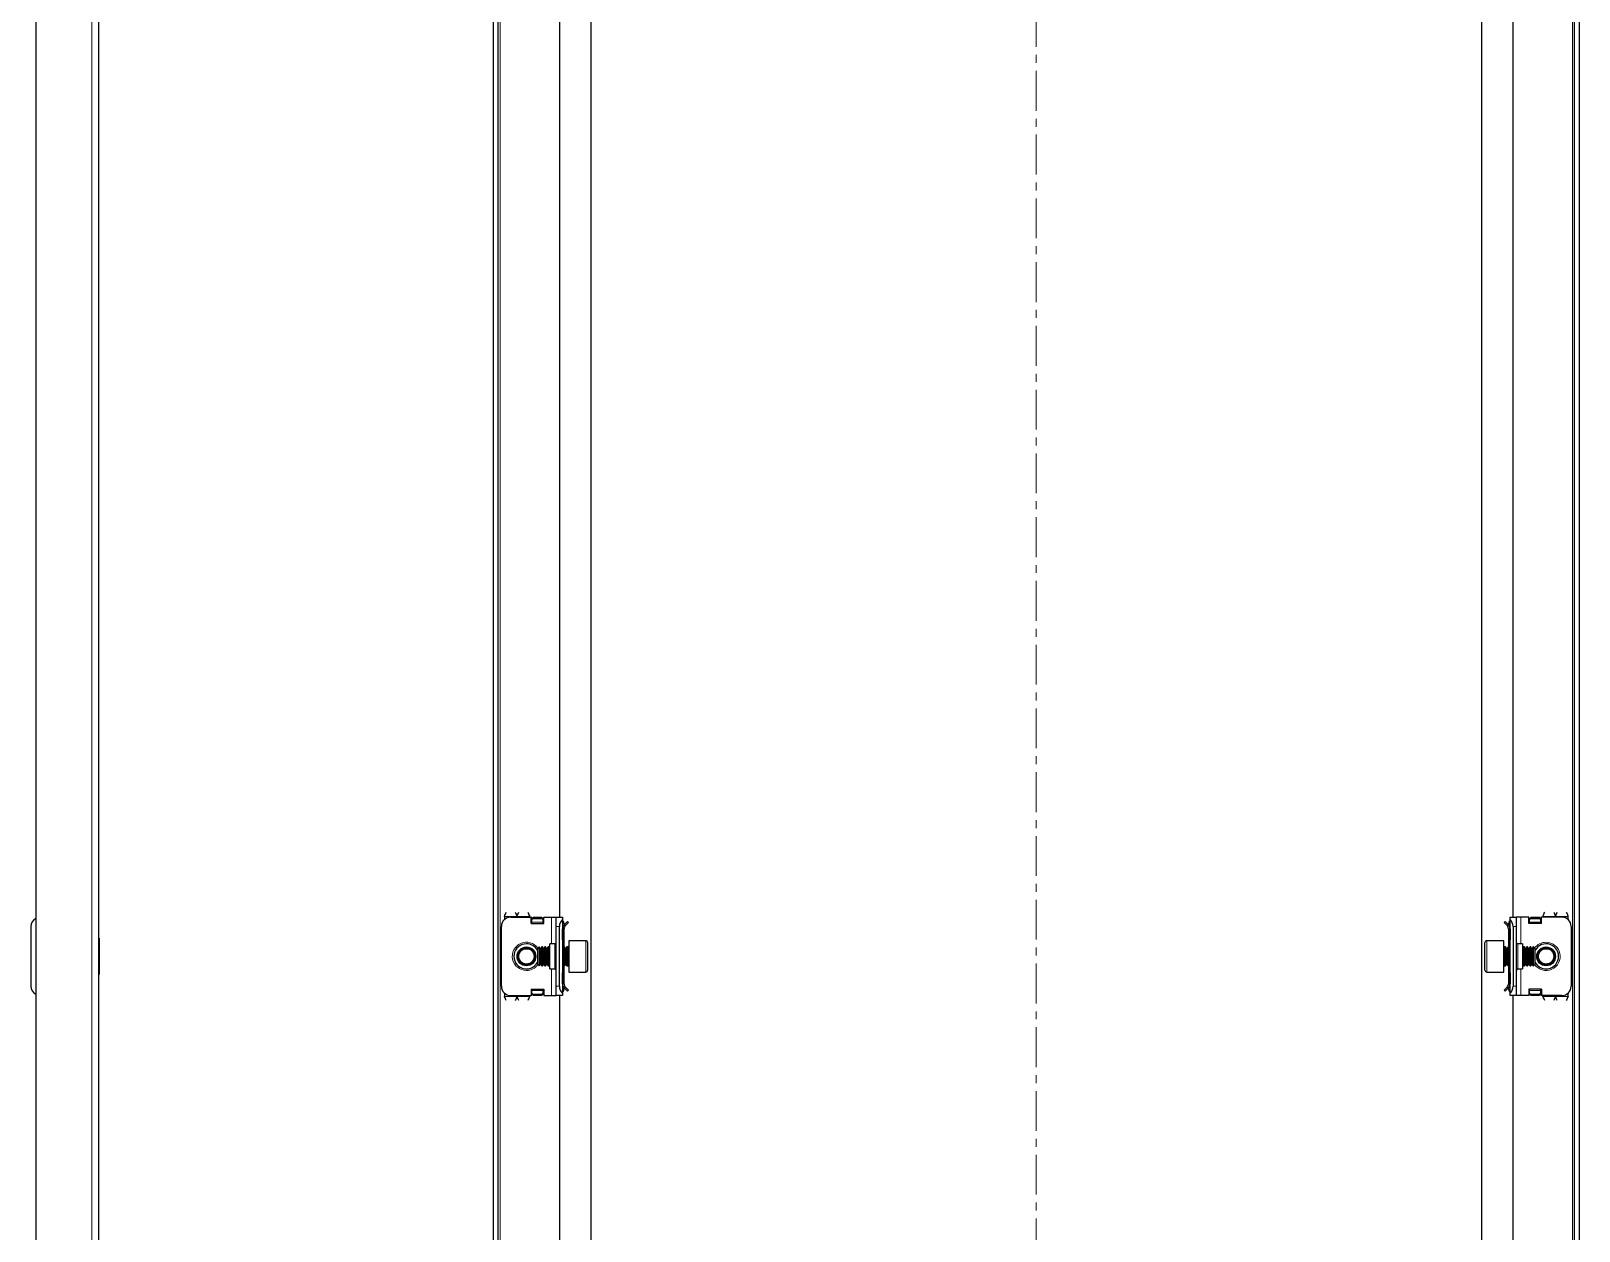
# Model space of a CAD drawing. Header units: millimetres. Extents: x 167 to 1262, y -597 to 1161.
# Drawn here: x 768.4 to 1261.8, y -116.5 to 265.9 of the extents above; entities that cross this region are included whole.
import ezdxf

# ---------------------------------------------------------------- set-up
doc = ezdxf.new("R2010")
doc.units = ezdxf.units.MM
doc.linetypes.add('CENTERX2', pattern=[20.32, 12.7, -2.54, 2.54, -2.54])
doc.layers.add('FORMAT', color=7, linetype='Continuous')

msp = doc.modelspace()

# ---------------------------------------------------------------- linework, layer by layer
at = {"color": 7, "linetype": 'Continuous', "lineweight": 25}
for p, q in [((769.88, 1064), (769.88, -497)), ((789.88, 1061.9), (789.88, -494.9)), ((915.8, -497), (915.8, 1064)), ((917.3, -497), (917.3, 1064)), ((1260.3, 1064), (1260.3, -497)), ((1261.8, 1064), (1261.8, -497)), ((946.8, 1033), (946.8, -466)), ((1230.8, -466), (1230.8, 1033)), ((936.8, 583.5), (936.8, -16.5)), ((1240.8, -16.5), (1240.8, 583.5)), ((768.38, -19.5), (768.38, -38.5)), ((918.3, -38.5), (918.3, -19.5)), ((919.3, -16.25), (919.3, -17.26)), ((921.3, -16.5), (927.8, -16.5)), ((927.3, -16.25), (927.3, -16.5)), ((927.8, -18.5), (927.8, -16.5)), ((928, -16.61), (927.8, -16.61)), ((927.8, -18.5), (931.8, -18.5)), ((928, -18.5), (928, -16.61)), ((928.05, -16.88), (928.55, -16.52)), ((928.55, -16.88), (928.05, -17.23)), ((928.05, -17.23), (928.05, -16.88)), ((928.05, -18.14), (928.05, -17.23)), ((928.05, -18.5), (928.05, -18.14)), ((928.55, -16.52), (928.55, -16.88)), ((928.55, -16.52), (931.05, -16.52)), ((928.55, -16.88), (931.05, -16.88)), ((931.05, -16.88), (931.05, -16.52)), ((931.05, -16.52), (931.55, -16.88)), ((931.55, -17.23), (931.05, -16.88)), ((931.55, -16.88), (931.55, -17.23)), ((931.55, -17.23), (931.55, -18.14)), ((931.55, -18.14), (931.55, -18.5)), ((931.8, -18.5), (931.8, -16.5)), ((931.8, -16.5), (934.3, -16.5)), ((934.3, -16.5), (935.8, -16.5)), ((935.8, -16.5), (937.8, -16.5)), ((935.8, -19.5), (935.8, -16.5)), ((935.8, -38.5), (935.8, -19.5)), ((936.8, -38.5), (936.8, -19.5)), ((937.8, -16.5), (937.8, -17.26)), ((937.8, -17.26), (937.8, -40.73)), ((937.8, -17.58), (938.01, -17.79)), ((938.3, -18.5), (938.3, -18.96)), ((938.39, -18.83), (939.36, -17.86)), ((938.74, -19.19), (938.39, -18.83)), ((938.74, -19.19), (939.72, -18.21)), ((939.36, -17.86), (939.72, -18.21)), ((1238.24, -17.86), (1237.89, -18.21)), ((1238.86, -19.19), (1237.89, -18.21)), ((1239.22, -18.83), (1238.24, -17.86)), ((1238.86, -19.19), (1239.22, -18.83)), ((1239.3, -18.5), (1239.3, -18.89)), ((1239.6, -17.79), (1239.8, -17.58)), ((1239.8, -16.5), (1241.8, -16.5)), ((1239.8, -17.26), (1239.8, -16.5)), ((1239.8, -40.73), (1239.8, -17.26)), ((1240.8, -19.5), (1240.8, -38.5)), ((1241.8, -16.5), (1241.8, -19.5)), ((1243.3, -16.5), (1241.8, -16.5)), ((1241.8, -19.5), (1241.8, -38.5)), ((1245.8, -16.5), (1243.3, -16.5)), ((1245.8, -18.5), (1245.8, -16.5)), ((1249.8, -18.5), (1245.8, -18.5)), ((1246.05, -16.88), (1246.55, -16.52)), ((1246.55, -16.88), (1246.05, -17.23)), ((1246.05, -17.23), (1246.05, -16.88)), ((1246.05, -18.14), (1246.05, -17.23)), ((1246.05, -18.5), (1246.05, -18.14)), ((1246.55, -16.52), (1246.55, -16.88)), ((1246.55, -16.52), (1249.05, -16.52)), ((1246.55, -16.88), (1249.05, -16.88)), ((1249.05, -16.88), (1249.05, -16.52)), ((1249.05, -16.52), (1249.55, -16.88)), ((1249.55, -17.23), (1249.05, -16.88)), ((1249.55, -16.88), (1249.55, -17.23)), ((1249.55, -17.23), (1249.55, -18.14)), ((1249.55, -18.14), (1249.55, -18.5)), ((1249.6, -16.61), (1249.6, -18.5)), ((1249.8, -16.61), (1249.6, -16.61)), ((1249.8, -18.5), (1249.8, -16.5)), ((1256.3, -16.5), (1249.8, -16.5)), ((1250.3, -16.5), (1250.3, -16.25)), ((1258.3, -17.26), (1258.3, -16.25)), ((1259.3, -19.5), (1259.3, -38.5)), ((790.13, -23.21), (789.88, -23.21)), ((790.13, -23.21), (790.13, -34.78)), ((938.3, -20.25), (937.8, -20.25)), ((937.8, -23.75), (937.8, -20.25)), ((938.3, -23.75), (937.8, -23.75)), ((938.3, -23.75), (938.3, -20.25)), ((938.3, -26), (938.3, -23.75)), ((945.2, -24), (939.8, -24)), ((939.8, -24), (939.8, -34)), ((945.8, -24.6), (945.8, -33.4)), ((1231.8, -26.63), (1231.8, -24.6)), ((1237.8, -24), (1232.4, -24)), ((1237.8, -26.3), (1237.8, -24)), ((1239.3, -20.25), (1239.8, -20.25)), ((1239.3, -20.25), (1239.3, -23.75)), ((1239.8, -23.75), (1239.3, -23.75)), ((1239.3, -23.75), (1239.3, -26)), ((1239.8, -20.25), (1239.8, -23.75)), ((930.36, -26), (929.8, -26.55)), ((929.8, -26.55), (929.8, -31.44)), ((930.41, -26), (930.36, -26)), ((930.36, -26), (930.36, -32)), ((930.8, -26.55), (930.41, -26)), ((930.41, -26), (930.41, -31.52)), ((931.19, -26), (930.8, -26.55)), ((930.8, -26.55), (930.8, -31.06)), ((931.41, -26), (931.19, -26)), ((931.19, -26), (931.19, -31.52)), ((931.8, -26.55), (931.41, -26)), ((931.41, -26), (931.41, -31.52)), ((932.19, -26), (931.8, -26.55)), ((931.8, -26.55), (931.8, -31.06)), ((932.41, -26), (932.19, -26)), ((932.19, -26), (932.19, -31.52)), ((932.8, -26.55), (932.41, -26)), ((932.41, -26), (932.41, -31.52)), ((933.19, -26), (932.8, -26.55)), ((932.8, -26.55), (932.8, -31.06)), ((933.41, -26), (933.19, -26)), ((933.19, -26), (933.19, -31.52)), ((933.8, -26.55), (933.41, -26)), ((933.41, -26), (933.41, -31.52)), ((935.3, -25), (933.8, -25)), ((933.8, -33), (933.8, -25)), ((938.19, -26), (937.8, -26.55)), ((938.41, -26), (938.19, -26)), ((938.19, -26), (938.19, -31.52)), ((938.8, -26.55), (938.41, -26)), ((938.41, -26), (938.41, -31.52)), ((939.19, -26), (938.8, -26.55)), ((938.8, -26.55), (938.8, -31.06)), ((939.55, -26), (939.19, -26)), ((939.19, -26), (939.19, -31.52)), ((1231.8, -33.4), (1231.8, -26.63)), ((1237.8, -34), (1237.8, -26.3)), ((1238.41, -26), (1238.05, -26)), ((1238.8, -26.55), (1238.41, -26)), ((1238.41, -31.52), (1238.41, -26)), ((1239.19, -26), (1238.8, -26.55)), ((1238.8, -31.06), (1238.8, -26.55)), ((1239.41, -26), (1239.19, -26)), ((1239.19, -31.52), (1239.19, -26)), ((1239.8, -26.55), (1239.41, -26)), ((1239.41, -31.52), (1239.41, -26)), ((1243.8, -25), (1242.3, -25)), ((1243.8, -25), (1243.8, -33)), ((1244.19, -26), (1243.8, -26.55)), ((1244.41, -26), (1244.19, -26)), ((1244.19, -31.52), (1244.19, -26)), ((1244.8, -26.55), (1244.41, -26)), ((1244.41, -31.52), (1244.41, -26)), ((1245.19, -26), (1244.8, -26.55)), ((1244.8, -31.06), (1244.8, -26.55)), ((1245.41, -26), (1245.19, -26)), ((1245.19, -31.52), (1245.19, -26)), ((1245.8, -26.55), (1245.41, -26)), ((1245.41, -31.52), (1245.41, -26)), ((1246.19, -26), (1245.8, -26.55)), ((1245.8, -31.06), (1245.8, -26.55)), ((1246.41, -26), (1246.19, -26)), ((1246.19, -31.52), (1246.19, -26)), ((1246.8, -26.55), (1246.41, -26)), ((1246.41, -31.52), (1246.41, -26)), ((1247.19, -26), (1246.8, -26.55)), ((1246.8, -31.06), (1246.8, -26.55)), ((1247.25, -26), (1247.19, -26)), ((1247.19, -31.52), (1247.19, -26)), ((1247.8, -26.55), (1247.25, -26)), ((1247.25, -27.38), (1247.25, -26)), ((1247.25, -32), (1247.25, -27.38)), ((1247.8, -27.68), (1247.8, -26.55)), ((1247.8, -31.44), (1247.8, -27.68)), ((929.8, -31.44), (930.36, -32)), ((930.36, -32), (930.41, -32)), ((930.41, -32), (930.8, -31.44)), ((930.41, -31.52), (930.41, -32)), ((930.8, -31.06), (930.8, -31.44)), ((930.8, -31.44), (931.19, -32)), ((931.19, -31.52), (931.19, -32)), ((931.19, -32), (931.41, -32)), ((931.41, -32), (931.8, -31.44)), ((931.41, -31.52), (931.41, -32)), ((931.8, -31.06), (931.8, -31.44)), ((931.8, -31.44), (932.19, -32)), ((932.19, -31.52), (932.19, -32)), ((932.19, -32), (932.41, -32)), ((932.41, -32), (932.8, -31.44)), ((932.41, -31.52), (932.41, -32)), ((932.8, -31.06), (932.8, -31.44)), ((932.8, -31.44), (933.19, -32)), ((933.19, -31.52), (933.19, -32)), ((933.19, -32), (933.41, -32)), ((933.41, -32), (933.8, -31.44)), ((933.41, -31.52), (933.41, -32)), ((933.8, -33), (935.3, -33)), ((937.8, -31.44), (938.19, -32)), ((937.8, -37.75), (937.8, -34.25)), ((937.8, -34.25), (938.3, -34.25)), ((938.19, -31.52), (938.19, -32)), ((938.19, -32), (938.41, -32)), ((938.3, -34.25), (938.3, -32)), ((938.3, -37.75), (938.3, -34.25)), ((938.41, -32), (938.8, -31.44)), ((938.41, -31.52), (938.41, -32)), ((938.8, -31.06), (938.8, -31.44)), ((938.8, -31.44), (939.19, -32)), ((939.19, -31.52), (939.19, -32)), ((939.19, -32), (939.55, -32)), ((939.8, -34), (945.2, -34)), ((1232.4, -34), (1237.8, -34)), ((1238.05, -32), (1238.41, -32)), ((1238.41, -32), (1238.8, -31.44)), ((1238.41, -32), (1238.41, -31.52)), ((1238.8, -31.44), (1238.8, -31.06)), ((1238.8, -31.44), (1239.19, -32)), ((1239.19, -32), (1239.19, -31.52)), ((1239.19, -32), (1239.41, -32)), ((1239.3, -32), (1239.3, -34.25)), ((1239.3, -34.25), (1239.8, -34.25)), ((1239.3, -34.25), (1239.3, -37.75)), ((1239.41, -32), (1239.8, -31.44)), ((1239.41, -32), (1239.41, -31.52)), ((1239.8, -34.25), (1239.8, -37.75)), ((1242.3, -33), (1243.8, -33)), ((1243.8, -31.44), (1244.19, -32)), ((1244.19, -32), (1244.19, -31.52)), ((1244.19, -32), (1244.41, -32)), ((1244.41, -32), (1244.8, -31.44)), ((1244.41, -32), (1244.41, -31.52)), ((1244.8, -31.44), (1244.8, -31.06)), ((1244.8, -31.44), (1245.19, -32)), ((1245.19, -32), (1245.19, -31.52)), ((1245.19, -32), (1245.41, -32)), ((1245.41, -32), (1245.8, -31.44)), ((1245.41, -32), (1245.41, -31.52)), ((1245.8, -31.44), (1245.8, -31.06)), ((1245.8, -31.44), (1246.19, -32)), ((1246.19, -32), (1246.19, -31.52)), ((1246.19, -32), (1246.41, -32)), ((1246.41, -32), (1246.8, -31.44)), ((1246.41, -32), (1246.41, -31.52)), ((1246.8, -31.44), (1246.8, -31.06)), ((1246.8, -31.44), (1247.19, -32)), ((1247.19, -32), (1247.19, -31.52)), ((1247.19, -32), (1247.25, -32)), ((1247.25, -32), (1247.8, -31.44)), ((789.88, -34.78), (790.13, -34.78)), ((935.8, -41.5), (935.8, -38.5)), ((938.3, -37.75), (937.8, -37.75)), ((938.3, -39.5), (938.3, -39.1)), ((938.74, -38.81), (938.39, -39.16)), ((938.39, -39.16), (939.36, -40.14)), ((938.74, -38.81), (939.72, -39.78)), ((1238.86, -38.81), (1237.89, -39.78)), ((1239.22, -39.16), (1238.24, -40.14)), ((1238.86, -38.81), (1239.22, -39.16)), ((1239.3, -37.75), (1239.8, -37.75)), ((1239.3, -39.5), (1239.3, -39.04)), ((1241.8, -38.5), (1241.8, -41.5)), ((919.3, -40.73), (919.3, -41.75)), ((921.3, -41.5), (927.8, -41.5)), ((927.3, -41.5), (927.3, -41.75)), ((927.8, -39.5), (927.8, -41.5)), ((927.8, -39.5), (931.8, -39.5)), ((927.8, -41.38), (928, -41.38)), ((928, -41.38), (928, -39.5)), ((928.05, -39.85), (928.05, -39.5)), ((928.05, -40.76), (928.05, -39.85)), ((928.05, -41.12), (928.05, -40.76)), ((928.05, -40.76), (928.55, -41.12)), ((928.55, -41.47), (928.05, -41.12)), ((928.55, -41.12), (928.55, -41.47)), ((931.05, -41.12), (928.55, -41.12)), ((931.05, -41.47), (928.55, -41.47)), ((931.05, -41.12), (931.55, -40.76)), ((931.05, -41.47), (931.05, -41.12)), ((931.55, -41.12), (931.05, -41.47)), ((931.55, -39.5), (931.55, -39.85)), ((931.55, -39.85), (931.55, -40.76)), ((931.55, -40.76), (931.55, -41.12)), ((931.8, -39.5), (931.8, -41.5)), ((931.8, -41.5), (934.3, -41.5)), ((934.3, -41.5), (935.8, -41.5)), ((937.8, -41.5), (935.8, -41.5)), ((936.8, -41.5), (936.8, -416.5)), ((938.01, -40.2), (937.8, -40.41)), ((937.8, -40.73), (937.8, -41.5)), ((939.36, -40.14), (939.72, -39.78)), ((1238.24, -40.14), (1237.89, -39.78)), ((1239.8, -40.41), (1239.6, -40.2)), ((1239.8, -41.5), (1239.8, -40.73)), ((1241.8, -41.5), (1239.8, -41.5)), ((1240.8, -416.5), (1240.8, -41.5)), ((1243.3, -41.5), (1241.8, -41.5)), ((1245.8, -41.5), (1243.3, -41.5)), ((1249.8, -39.5), (1245.8, -39.5)), ((1245.8, -39.5), (1245.8, -41.5)), ((1246.05, -39.85), (1246.05, -39.5)), ((1246.05, -40.76), (1246.05, -39.85)), ((1246.05, -41.12), (1246.05, -40.76)), ((1246.05, -40.76), (1246.55, -41.12)), ((1246.55, -41.47), (1246.05, -41.12)), ((1246.55, -41.12), (1246.55, -41.47)), ((1249.05, -41.12), (1246.55, -41.12)), ((1249.05, -41.47), (1246.55, -41.47)), ((1249.05, -41.12), (1249.55, -40.76)), ((1249.05, -41.47), (1249.05, -41.12)), ((1249.55, -41.12), (1249.05, -41.47)), ((1249.55, -39.5), (1249.55, -39.85)), ((1249.55, -39.85), (1249.55, -40.76)), ((1249.55, -40.76), (1249.55, -41.12)), ((1249.6, -39.5), (1249.6, -41.38)), ((1249.6, -41.38), (1249.8, -41.38)), ((1249.8, -39.5), (1249.8, -41.5)), ((1256.3, -41.5), (1249.8, -41.5)), ((1250.3, -41.75), (1250.3, -41.5)), ((1258.3, -41.75), (1258.3, -40.73))]:
    msp.add_line(p, q, dxfattribs=at)
at = {"color": 8, "linetype": 'Continuous', "lineweight": 18}
for p, q in [((787.78, 1064), (787.78, -497)), ((917.9, -494.9), (917.9, 1061.9)), ((1259.7, 1061.9), (1259.7, -494.9)), ((919.3, -16.25), (923.3, -16.25)), ((923.3, -16.25), (927.3, -16.25)), ((931.55, -18.14), (928.05, -18.14)), ((934.3, -25), (934.3, -16.5)), ((936.8, -19.5), (935.8, -19.5)), ((937.8, -18), (938.01, -17.79)), ((937.8, -18.5), (938.3, -18.5)), ((1239.8, -18.5), (1239.3, -18.5)), ((1239.8, -18), (1239.6, -17.79)), ((1241.8, -19.5), (1240.8, -19.5)), ((1243.3, -16.5), (1243.3, -25)), ((1249.55, -18.14), (1246.05, -18.14)), ((1250.3, -16.25), (1254.3, -16.25)), ((1258.3, -16.25), (1254.3, -16.25)), ((945.2, -34), (945.2, -24)), ((1232.4, -24), (1232.4, -26.3)), ((935.3, -33), (935.3, -25)), ((939.55, -27.38), (939.55, -26)), ((939.55, -32), (939.55, -27.38)), ((1232.4, -26.3), (1232.4, -34)), ((1238.05, -26), (1238.05, -32)), ((1242.3, -25), (1242.3, -33)), ((934.3, -41.5), (934.3, -33)), ((1243.3, -33), (1243.3, -41.5)), ((935.8, -38.5), (936.8, -38.5)), ((1240.8, -38.5), (1241.8, -38.5)), ((919.3, -41.75), (923.3, -41.75)), ((927.3, -41.75), (923.3, -41.75)), ((928.05, -39.85), (931.55, -39.85)), ((937.8, -39.5), (938.3, -39.5)), ((937.8, -40), (938.01, -40.2)), ((1239.8, -39.5), (1239.3, -39.5)), ((1239.8, -40), (1239.6, -40.2)), ((1246.05, -39.85), (1249.55, -39.85)), ((1254.3, -41.75), (1250.3, -41.75)), ((1258.3, -41.75), (1254.3, -41.75))]:
    msp.add_line(p, q, dxfattribs=at)
at = {"color": 7, "linetype": 'Continuous', "lineweight": 25}
for centre, radius in [((926.3, -29), 3), ((926.3, -29), 2.76), ((926.3, -29), 2.45), ((1251.3, -29), 3), ((1251.3, -29), 2.76), ((1251.3, -29), 2.45)]:
    msp.add_circle(centre, radius, dxfattribs=at)
for centre, radius, start, end in [((771.38, -19.5), 3, 120, 180), ((921.3, -19.5), 3, 90, 180), ((939.8, -19.5), 3, 131.8103, 180), ((937.3, -18.5), 1, 360, 45), ((1240.3, -18.5), 1, 135, 180), ((1237.8, -19.5), 3, 360, 48.1897), ((1256.3, -19.5), 3, 360, 90), ((935.3, -24.5), 0.5, 270, 0), ((945.2, -24.6), 0.6, 0, 90), ((1232.4, -24.6), 0.6, 90, 180), ((1242.3, -24.5), 0.5, 180, 270), ((926.3, -29), 4, 90, 331.045), ((926.3, -29), 4, 28.955, 90), ((939.55, -25.75), 0.25, 270, 0), ((1238.05, -25.75), 0.25, 180, 270), ((1251.3, -29), 4, 270, 151.045), ((935.3, -33.5), 0.5, 0, 90), ((939.55, -32.25), 0.25, 360, 90), ((945.2, -33.4), 0.6, 270, 360), ((1232.4, -33.4), 0.6, 180, 270), ((1238.05, -32.25), 0.25, 90, 180), ((1242.3, -33.5), 0.5, 90, 180), ((1251.3, -29), 4, 208.955, 270), ((771.38, -38.5), 3, 180, 240), ((921.3, -38.5), 3, 180, 270), ((939.8, -38.5), 3, 180, 228.1897), ((1237.8, -38.5), 3, 311.8103, 360), ((1256.3, -38.5), 3, 270, 360), ((937.3, -39.5), 1, 315, 360), ((1240.3, -39.5), 1, 180, 225)]:
    msp.add_arc(centre, radius, start, end, dxfattribs=at)
at = {"color": 8, "linetype": 'Continuous', "lineweight": 18}
for centre, start, end in [((926.3, -29), 35.4622, 270), ((1251.3, -29), 215.4622, 90), ((1251.3, -29), 90, 144.5378), ((926.3, -29), 270, 324.5378)]:
    msp.add_arc(centre, 4.5, start, end, dxfattribs=at)
at = {"color": 7, "linetype": 'Continuous', "lineweight": 25}
for points, knots in [([(919.3, -16.25), (919.4, -16), (919.59, -15.52), (919.78, -15.12), (919.87, -14.92)], [0, 0, 0, 0, 0.502065, 1, 1, 1, 1]), ([(922.73, -14.93), (922.81, -15.09), (922.99, -15.44), (923.18, -15.93), (923.29, -16.21), (923.3, -16.25)], [0, 0, 0, 0, 0.415483, 0.917152, 1, 1, 1, 1]), ([(923.3, -16.25), (923.4, -16), (923.59, -15.52), (923.78, -15.12), (923.87, -14.92)], [0, 0, 0, 0, 0.5020654, 1, 1, 1, 1]), ([(926.73, -14.93), (926.81, -15.09), (926.99, -15.44), (927.18, -15.93), (927.29, -16.21), (927.3, -16.25)], [0, 0, 0, 0, 0.4154826, 0.9171518, 1, 1, 1, 1]), ([(938.39, -18.83), (938.24, -19.02), (937.93, -19.4), (937.81, -19.93), (937.8, -20.21), (937.8, -20.25)], [0, 0, 0, 0, 0.461863, 0.923726, 1, 1, 1, 1]), ([(938.74, -19.19), (938.62, -19.34), (938.44, -19.56), (938.32, -19.94), (938.31, -20.14), (938.3, -20.25)], [0, 0, 0, 0, 0.485042, 0.738404, 1, 1, 1, 1]), ([(1239.3, -20.25), (1239.28, -20.06), (1239.25, -19.77), (1239.07, -19.41), (1238.93, -19.26), (1238.86, -19.19)], [0, 0, 0, 0, 0.485042, 0.738404, 1, 1, 1, 1]), ([(1239.8, -20.25), (1239.78, -20), (1239.73, -19.52), (1239.44, -19.06), (1239.24, -18.86), (1239.22, -18.83)], [0, 0, 0, 0, 0.461863, 0.923726, 1, 1, 1, 1]), ([(1250.3, -16.25), (1250.4, -16), (1250.59, -15.52), (1250.78, -15.12), (1250.87, -14.92)], [0, 0, 0, 0, 0.502065, 1, 1, 1, 1]), ([(1253.73, -14.93), (1253.81, -15.09), (1253.99, -15.44), (1254.18, -15.93), (1254.29, -16.21), (1254.3, -16.25)], [0, 0, 0, 0, 0.415483, 0.917152, 1, 1, 1, 1]), ([(1254.3, -16.25), (1254.4, -16), (1254.59, -15.52), (1254.78, -15.12), (1254.87, -14.92)], [0, 0, 0, 0, 0.502065, 1, 1, 1, 1]), ([(1257.73, -14.93), (1257.81, -15.09), (1257.99, -15.44), (1258.18, -15.93), (1258.29, -16.21), (1258.3, -16.25)], [0, 0, 0, 0, 0.415483, 0.917152, 1, 1, 1, 1]), ([(937.8, -37.75), (937.83, -37.99), (937.88, -38.47), (938.17, -38.93), (938.36, -39.13), (938.39, -39.16)], [0, 0, 0, 0, 0.4618628, 0.9237257, 1, 1, 1, 1]), ([(938.3, -37.75), (938.32, -37.94), (938.36, -38.23), (938.54, -38.58), (938.67, -38.73), (938.74, -38.81)], [0, 0, 0, 0, 0.485042, 0.738404, 1, 1, 1, 1]), ([(1238.86, -38.81), (1238.98, -38.66), (1239.17, -38.43), (1239.28, -38.05), (1239.3, -37.85), (1239.3, -37.75)], [0, 0, 0, 0, 0.485042, 0.738404, 1, 1, 1, 1]), ([(1239.22, -39.16), (1239.37, -38.97), (1239.68, -38.59), (1239.8, -38.07), (1239.8, -37.79), (1239.8, -37.75)], [0, 0, 0, 0, 0.461863, 0.923726, 1, 1, 1, 1]), ([(919.88, -43.06), (919.8, -42.9), (919.62, -42.55), (919.43, -42.07), (919.32, -41.79), (919.3, -41.75)], [0, 0, 0, 0, 0.415483, 0.917152, 1, 1, 1, 1]), ([(923.3, -41.75), (923.21, -41.99), (923.02, -42.48), (922.83, -42.87), (922.73, -43.07)], [0, 0, 0, 0, 0.502065, 1, 1, 1, 1]), ([(923.88, -43.06), (923.8, -42.9), (923.62, -42.55), (923.43, -42.07), (923.32, -41.79), (923.3, -41.75)], [0, 0, 0, 0, 0.415483, 0.917152, 1, 1, 1, 1]), ([(927.3, -41.75), (927.21, -41.99), (927.02, -42.48), (926.83, -42.87), (926.73, -43.07)], [0, 0, 0, 0, 0.5020654, 1, 1, 1, 1]), ([(1250.88, -43.06), (1250.8, -42.9), (1250.62, -42.55), (1250.43, -42.07), (1250.32, -41.79), (1250.3, -41.75)], [0, 0, 0, 0, 0.415483, 0.917152, 1, 1, 1, 1]), ([(1254.3, -41.75), (1254.21, -41.99), (1254.02, -42.48), (1253.83, -42.87), (1253.73, -43.07)], [0, 0, 0, 0, 0.502065, 1, 1, 1, 1]), ([(1254.88, -43.06), (1254.8, -42.9), (1254.62, -42.55), (1254.43, -42.07), (1254.32, -41.79), (1254.3, -41.75)], [0, 0, 0, 0, 0.4154826, 0.9171518, 1, 1, 1, 1]), ([(1258.3, -41.75), (1258.21, -41.99), (1258.02, -42.48), (1257.83, -42.87), (1257.73, -43.07)], [0, 0, 0, 0, 0.5020654, 1, 1, 1, 1])]:
    msp.add_open_spline(points, degree=3, knots=knots, dxfattribs=at)
at = {"layer": 'FORMAT', "linetype": 'CENTERX2', "lineweight": 18}
msp.add_line((1088.8, 1066), (1088.8, -499), dxfattribs=at)

doc.saveas('drawing.dxf')
